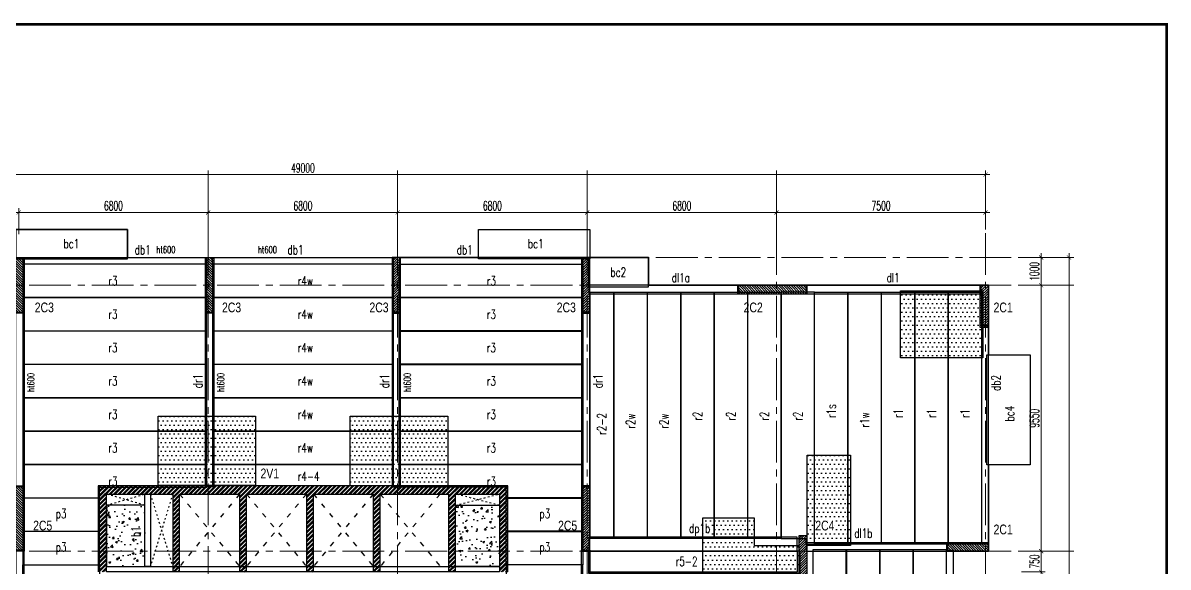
# Model space of a CAD drawing. Header units: inches. Extents: x 702521 to 902657, y -347283 to -213533.
# Drawn here: x 745979 to 787080, y -233088 to -213533 of the extents above; entities that cross this region are included whole.
import ezdxf

# ---------------------------------------------------------------- set-up
doc = ezdxf.new("R2010")
doc.units = ezdxf.units.IN
doc.header["$LTSCALE"] = 5
doc.header["$MEASUREMENT"] = 0
for name, pattern in [('ACAD_ISO03W100', [30, 12, -18]), ('CENTER', [2, 1.25, -0.25, 0.25, -0.25]), ('CENTER2', [1.125, 0.75, -0.125, 0.125, -0.125])]:
    doc.linetypes.add(name, pattern=pattern)
doc.layers.get('Defpoints').update_dxf_attribs({"color": 121})
for name, color, linetype, lineweight in [('00-Axes', 9, 'CENTER', 15), ('00-XM.Axes', 8, 'CENTER', 15), ('00-XM.Dim', 8, 'Continuous', 15), ('01-Columns', 2, 'Continuous', 25), ('01-Columns-Text', 7, 'Continuous', 20), ('02-Beams', 94, 'Continuous', 25), ('02-Beams-Text', 7, 'Continuous', 20), ('03-Precast', 6, 'Continuous', 25), ('03-Slabs', 5, 'Continuous', 25), ('03-Slabs-Text', 7, 'Continuous', 20)]:
    doc.layers.add(name, color=color, linetype=linetype, lineweight=lineweight)
doc.layers.add('00-Htong', color=9, linetype='Continuous', lineweight=20, plot=False)
doc.styles.add('VNAVANTH', font='VHAVAN.TTF')
doc.styles.add('vnsimli 0.7', font='vnsimli.shx', dxfattribs={"width": 0.6})
doc.dimstyles.new('XMT 1-1-150', dxfattribs={"dimscale": 150, "dimtxt": 2.2, "dimasz": 1, "dimexe": 1, "dimexo": 0, "dimgap": 0.5, "dimtad": 1, "dimdec": 0, "dimzin": 0, "dimdsep": 46, "dimtxsty": 'vnsimli 0.7', "dimblk": 'ARCHTICK', "dimcen": 1.5, "dimdle": 1, "dimclrd": 8, "dimclre": 8, "dimclrt": 115, "dimadec": 0, "dimazin": 0, "dimtfac": 1, "dimtdec": 0, "dimtofl": 0, "dimtmove": 0, "dimatfit": 3, "dimfxl": 0.18, "dimtolj": 1, "dimtzin": 0, "dimarcsym": 0})
pattern_1 = [(180, (1512057.3, -468926.13), (-78.125, -156.25), [0, -156.25])]
pattern_2 = [(0, (0, -468926.13), (78.125, -156.25), [0, -156.25])]
pattern_3 = [(50, (0, 0), (717.2602, -62.75213), [75, -825]), (355, (0, 0), (-138.7513, 752.1921), [60, -660]), (100.4514, (59.8, -5.2), (578.5094, 689.43954), [63.7402, -701.1421]), (46.1842, (0, 200), (1067.241, -165.519), [112.5, -1237.5]), (96.6356, (88.9, 186.2), (934.6627, 974.1179), [95.6103, -1051.713]), (351.1842, (0, 200), (934.662, 974.1186), [90, -990]), (21, (100, 150), (596.90705, -402.6189), [75, -825]), (326, (100, 150), (243.3153, 725.15005), [60, -660]), (71.4514, (149.74, 116.45), (840.2226, 322.5305), [63.7402, -701.1421]), (37.5, (0, 0), (12.159855, 332.89385), [0, -652, 0, -670, 0, -662.5]), (7.5, (0, 0), (263.06954, 394.41171), [0, -382, 0, -637, 0, -252.5]), (327.5, (-223, 0), (533.82244, -22.55487), [0, -250, 0, -780, 0, -1035]), (317.5, (-323, 0), (583.18617, 100.10498), [0, -325, 0, -518, 0, -735])]

# ---------------------------------------------------------------- blocks, each defined once
blk = doc.blocks.new('_ArchTick')
at = {"color": 0, "linetype": 'ByBlock', "const_width": 0.15}
blk.add_lwpolyline([(-0.5, -0.5), (0.5, 0.5)], dxfattribs=at)
blk = doc.blocks.new('*D254')
at = {"layer": '00-XM.Dim', "color": 8, "lineweight": -2, "ltscale": 2, "transparency": 16777216}
for p, q in [((14300, 25837), (14300, 26768)), ((21100, 25837), (21100, 26768)), ((14150, 26618), (21250, 26618))]:
    blk.add_line(p, q, dxfattribs=at)
at = {"layer": 'Defpoints', "color": 0, "ltscale": 2, "transparency": 16777216}
for p in [(21100, 26618), (14300, 25837), (21100, 25837)]:
    blk.add_point(p, dxfattribs=at)
at = {"layer": '00-XM.Dim', "color": 8, "lineweight": -2, "ltscale": 2, "transparency": 16777216, "xscale": 150, "yscale": 150, "zscale": 150, "rotation": 180}
blk.add_blockref('_ArchTick', (14300, 26618), dxfattribs=at)
at = {"layer": '00-XM.Dim', "color": 8, "lineweight": -2, "ltscale": 2, "transparency": 16777216, "xscale": 150, "yscale": 150, "zscale": 150}
blk.add_blockref('_ArchTick', (21100, 26618), dxfattribs=at)
at = {"layer": '00-XM.Dim', "color": 115, "ltscale": 2, "transparency": 16777216, "insert": (17700, 26858), "char_height": 330, "attachment_point": 5, "style": 'vnsimli 0.7'}
blk.add_mtext('\\A1;6800', dxfattribs=at)
blk = doc.blocks.new('*D255')
at = {"layer": '00-XM.Dim', "color": 8, "lineweight": -2, "ltscale": 2, "transparency": 16777216}
for p, q in [((21100, 25837), (21100, 26768)), ((27900, 25837), (27900, 26768)), ((20950, 26618), (28050, 26618))]:
    blk.add_line(p, q, dxfattribs=at)
at = {"layer": 'Defpoints', "color": 0, "ltscale": 2, "transparency": 16777216}
for p in [(27900, 26618), (21100, 25837), (27900, 25837)]:
    blk.add_point(p, dxfattribs=at)
at = {"layer": '00-XM.Dim', "color": 8, "lineweight": -2, "ltscale": 2, "transparency": 16777216, "xscale": 150, "yscale": 150, "zscale": 150, "rotation": 180}
blk.add_blockref('_ArchTick', (21100, 26618), dxfattribs=at)
at = {"layer": '00-XM.Dim', "color": 8, "lineweight": -2, "ltscale": 2, "transparency": 16777216, "xscale": 150, "yscale": 150, "zscale": 150}
blk.add_blockref('_ArchTick', (27900, 26618), dxfattribs=at)
at = {"layer": '00-XM.Dim', "color": 115, "ltscale": 2, "transparency": 16777216, "insert": (24500, 26858), "char_height": 330, "attachment_point": 5, "style": 'vnsimli 0.7'}
blk.add_mtext('\\A1;6800', dxfattribs=at)
blk = doc.blocks.new('*D256')
at = {"layer": '00-XM.Dim', "color": 8, "lineweight": -2, "ltscale": 2, "transparency": 16777216}
for p, q in [((27900, 25837), (27900, 26768)), ((34700, 25837), (34700, 26768)), ((27750, 26618), (34850, 26618))]:
    blk.add_line(p, q, dxfattribs=at)
at = {"layer": 'Defpoints', "color": 0, "ltscale": 2, "transparency": 16777216}
for p in [(34700, 26618), (27900, 25837), (34700, 25837)]:
    blk.add_point(p, dxfattribs=at)
at = {"layer": '00-XM.Dim', "color": 8, "lineweight": -2, "ltscale": 2, "transparency": 16777216, "xscale": 150, "yscale": 150, "zscale": 150, "rotation": 180}
blk.add_blockref('_ArchTick', (27900, 26618), dxfattribs=at)
at = {"layer": '00-XM.Dim', "color": 8, "lineweight": -2, "ltscale": 2, "transparency": 16777216, "xscale": 150, "yscale": 150, "zscale": 150}
blk.add_blockref('_ArchTick', (34700, 26618), dxfattribs=at)
at = {"layer": '00-XM.Dim', "color": 115, "ltscale": 2, "transparency": 16777216, "insert": (31300, 26858), "char_height": 330, "attachment_point": 5, "style": 'vnsimli 0.7'}
blk.add_mtext('\\A1;6800', dxfattribs=at)
blk = doc.blocks.new('*D257')
at = {"layer": '00-XM.Dim', "color": 8, "lineweight": -2, "ltscale": 2, "transparency": 16777216}
for p, q in [((34700, 25837), (34700, 26768)), ((41500, 25837), (41500, 26768)), ((34550, 26618), (41650, 26618))]:
    blk.add_line(p, q, dxfattribs=at)
at = {"layer": 'Defpoints', "color": 0, "ltscale": 2, "transparency": 16777216}
for p in [(41500, 26618), (34700, 25837), (41500, 25837)]:
    blk.add_point(p, dxfattribs=at)
at = {"layer": '00-XM.Dim', "color": 8, "lineweight": -2, "ltscale": 2, "transparency": 16777216, "xscale": 150, "yscale": 150, "zscale": 150, "rotation": 180}
blk.add_blockref('_ArchTick', (34700, 26618), dxfattribs=at)
at = {"layer": '00-XM.Dim', "color": 8, "lineweight": -2, "ltscale": 2, "transparency": 16777216, "xscale": 150, "yscale": 150, "zscale": 150}
blk.add_blockref('_ArchTick', (41500, 26618), dxfattribs=at)
at = {"layer": '00-XM.Dim', "color": 115, "ltscale": 2, "transparency": 16777216, "insert": (38100, 26858), "char_height": 330, "attachment_point": 5, "style": 'vnsimli 0.7'}
blk.add_mtext('\\A1;6800', dxfattribs=at)
blk = doc.blocks.new('*D258')
at = {"layer": '00-XM.Dim', "color": 8, "lineweight": -2, "ltscale": 2, "transparency": 16777216}
for p, q in [((41500, 25837), (41500, 26768)), ((49000, 26002), (49000, 26768)), ((41350, 26618), (49150, 26618))]:
    blk.add_line(p, q, dxfattribs=at)
at = {"layer": 'Defpoints', "color": 0, "ltscale": 2, "transparency": 16777216}
for p in [(49000, 26618), (49000, 26002), (41500, 25837)]:
    blk.add_point(p, dxfattribs=at)
at = {"layer": '00-XM.Dim', "color": 8, "lineweight": -2, "ltscale": 2, "transparency": 16777216, "xscale": 150, "yscale": 150, "zscale": 150, "rotation": 180}
blk.add_blockref('_ArchTick', (41500, 26618), dxfattribs=at)
at = {"layer": '00-XM.Dim', "color": 8, "lineweight": -2, "ltscale": 2, "transparency": 16777216, "xscale": 150, "yscale": 150, "zscale": 150}
blk.add_blockref('_ArchTick', (49000, 26618), dxfattribs=at)
at = {"layer": '00-XM.Dim', "color": 115, "ltscale": 2, "transparency": 16777216, "insert": (45250, 26858), "char_height": 330, "attachment_point": 5, "style": 'vnsimli 0.7'}
blk.add_mtext('\\A1;7500', dxfattribs=at)
blk = doc.blocks.new('*D259')
at = {"layer": '00-XM.Dim', "color": 8, "lineweight": -2, "ltscale": 2, "transparency": 16777216}
for p, q in [((-150, 27978), (49150, 27978)), ((0, 27006), (0, 28128)), ((49000, 27006), (49000, 28128))]:
    blk.add_line(p, q, dxfattribs=at)
at = {"layer": 'Defpoints', "color": 0, "ltscale": 2, "transparency": 16777216}
for p in [(49000, 27978), (0, 27006), (49000, 27006)]:
    blk.add_point(p, dxfattribs=at)
at = {"layer": '00-XM.Dim', "color": 8, "lineweight": -2, "ltscale": 2, "transparency": 16777216, "xscale": 150, "yscale": 150, "zscale": 150, "rotation": 180}
blk.add_blockref('_ArchTick', (0, 27978), dxfattribs=at)
at = {"layer": '00-XM.Dim', "color": 8, "lineweight": -2, "ltscale": 2, "transparency": 16777216, "xscale": 150, "yscale": 150, "zscale": 150}
blk.add_blockref('_ArchTick', (49000, 27978), dxfattribs=at)
at = {"layer": '00-XM.Dim', "color": 115, "ltscale": 2, "transparency": 16777216, "insert": (24500, 28218), "char_height": 330, "attachment_point": 5, "style": 'vnsimli 0.7'}
blk.add_mtext('\\A1;49000', dxfattribs=at)
blk = doc.blocks.new('*D264')
at = {"layer": '00-XM.Dim', "color": 8, "lineweight": -2, "ltscale": 2, "transparency": 16777216}
for p, q in [((50295, 14450), (51145, 14450)), ((50995, 13550), (50995, 14600)), ((50295, 13700), (51145, 13700))]:
    blk.add_line(p, q, dxfattribs=at)
at = {"layer": 'Defpoints', "color": 0, "ltscale": 2, "transparency": 16777216}
for p in [(50295, 14450), (50995, 14450), (50295, 13700)]:
    blk.add_point(p, dxfattribs=at)
at = {"layer": '00-XM.Dim', "color": 8, "lineweight": -2, "ltscale": 2, "transparency": 16777216, "xscale": 150, "yscale": 150, "zscale": 150}
for p, rotation in [((50995, 14450), 90), ((50995, 13700), 270)]:
    blk.add_blockref('_ArchTick', p, dxfattribs=dict(at, rotation=rotation))
at = {"layer": '00-XM.Dim', "color": 115, "ltscale": 2, "transparency": 16777216, "insert": (50755, 14075), "char_height": 330, "attachment_point": 5, "rotation": 90, "style": 'vnsimli 0.7'}
blk.add_mtext('\\A1;750', dxfattribs=at)
blk = doc.blocks.new('*D265')
at = {"layer": '00-XM.Dim', "color": 8, "lineweight": -2, "ltscale": 2, "transparency": 16777216}
for p, q in [((50295, 24000), (51145, 24000)), ((50995, 14300), (50995, 24150)), ((50295, 14450), (51145, 14450))]:
    blk.add_line(p, q, dxfattribs=at)
at = {"layer": 'Defpoints', "color": 0, "ltscale": 2, "transparency": 16777216}
for p in [(50295, 24000), (50995, 24000), (50295, 14450)]:
    blk.add_point(p, dxfattribs=at)
at = {"layer": '00-XM.Dim', "color": 8, "lineweight": -2, "ltscale": 2, "transparency": 16777216, "xscale": 150, "yscale": 150, "zscale": 150}
for p, rotation in [((50995, 24000), 90), ((50995, 14450), 270)]:
    blk.add_blockref('_ArchTick', p, dxfattribs=dict(at, rotation=rotation))
at = {"layer": '00-XM.Dim', "color": 115, "ltscale": 2, "transparency": 16777216, "insert": (50755, 19225), "char_height": 330, "attachment_point": 5, "rotation": 90, "style": 'vnsimli 0.7'}
blk.add_mtext('\\A1;9550', dxfattribs=at)
blk = doc.blocks.new('*D266')
at = {"layer": '00-XM.Dim', "color": 8, "lineweight": -2, "ltscale": 2, "transparency": 16777216}
for p, q in [((50995, 23850), (50995, 25150)), ((50295, 25000), (51145, 25000)), ((50295, 24000), (51145, 24000))]:
    blk.add_line(p, q, dxfattribs=at)
at = {"layer": 'Defpoints', "color": 0, "ltscale": 2, "transparency": 16777216}
for p in [(50295, 25000), (50995, 25000), (50295, 24000)]:
    blk.add_point(p, dxfattribs=at)
at = {"layer": '00-XM.Dim', "color": 8, "lineweight": -2, "ltscale": 2, "transparency": 16777216, "xscale": 150, "yscale": 150, "zscale": 150}
for p, rotation in [((50995, 25000), 90), ((50995, 24000), 270)]:
    blk.add_blockref('_ArchTick', p, dxfattribs=dict(at, rotation=rotation))
at = {"layer": '00-XM.Dim', "color": 115, "ltscale": 2, "transparency": 16777216, "insert": (50755, 24500), "char_height": 330, "attachment_point": 5, "rotation": 90, "style": 'vnsimli 0.7'}
blk.add_mtext('\\A1;1000', dxfattribs=at)
blk = doc.blocks.new('*D267')
at = {"layer": '00-XM.Dim', "color": 8, "lineweight": -2, "ltscale": 2, "transparency": 16777216}
for p, q in [((51995, 850), (51995, 25150)), ((52171, 25000), (51845, 25000)), ((52171, 1000), (51845, 1000))]:
    blk.add_line(p, q, dxfattribs=at)
at = {"layer": 'Defpoints', "color": 0, "ltscale": 2, "transparency": 16777216}
for p in [(51995, 25000), (52171, 25000), (52171, 1000)]:
    blk.add_point(p, dxfattribs=at)
at = {"layer": '00-XM.Dim', "color": 8, "lineweight": -2, "ltscale": 2, "transparency": 16777216, "xscale": 150, "yscale": 150, "zscale": 150}
for p, rotation in [((51995, 25000), 90), ((51995, 1000), 270)]:
    blk.add_blockref('_ArchTick', p, dxfattribs=dict(at, rotation=rotation))
at = {"layer": '00-XM.Dim', "color": 115, "ltscale": 2, "transparency": 16777216, "insert": (51755, 13000), "char_height": 330, "attachment_point": 5, "rotation": 90, "style": 'vnsimli 0.7'}
blk.add_mtext('\\A1;24000', dxfattribs=at)
blk = doc.blocks.new('V3')
at = {"layer": '01-Columns'}
h = blk.add_hatch(dxfattribs=at)
h.set_pattern_fill('ANSI31', color=252, scale=500, style=0)
h.set_pattern_definition([(45, (-6000, -14700), (-44.19417, 44.19417), [])])
h.paths.add_polyline_path([(300, 0), (300, 2000), (0, 2000), (0, 0)])
blk.add_lwpolyline([(300, 0), (300, 2000), (0, 2000), (0, 0)], close=True, dxfattribs=at)
blk = doc.blocks.new('V5')
at = {"layer": '01-Columns'}
h = blk.add_hatch(dxfattribs=at)
h.set_pattern_fill('ANSI31', color=252, scale=500, style=0)
h.set_pattern_definition([(45, (-6000, -14350), (-44.19417, 44.19417), [])])
h.paths.add_polyline_path([(300, 0), (300, 2350), (0, 2350), (0, 0)])
blk.add_lwpolyline([(300, 0), (300, 2350), (0, 2350), (0, 0)], close=True, dxfattribs=at)
blk = doc.blocks.new('v1')
at = {"layer": '01-Columns'}
h = blk.add_hatch(dxfattribs=at)
h.set_pattern_fill('ANSI31', color=252, scale=500, style=0)
h.set_pattern_definition([(45, (-6000, -14700), (-44.19417, 44.19417), [])])
h.paths.add_polyline_path([(300, 0), (300, 1500), (0, 1500), (0, 0)])
blk.add_lwpolyline([(300, 0), (300, 1500), (0, 1500), (0, 0)], close=True, dxfattribs=at)
blk = doc.blocks.new('V2')
at = {"layer": '01-Columns'}
h = blk.add_hatch(dxfattribs=at)
h.set_pattern_fill('ANSI31', color=252, scale=500, angle=-90, style=0)
h.set_pattern_definition([(315, (-14700, 6300), (44.19417, 44.19417), [])])
h.paths.add_polyline_path([(0, 0), (2500, 0), (2500, 300), (0, 300)])
blk.add_lwpolyline([(0, 0), (2500, 0), (2500, 300), (0, 300)], close=True, dxfattribs=at)
blk = doc.blocks.new('MB. 11-18')
at = {"layer": '01-Columns', "ltscale": 2}
h = blk.add_hatch(dxfattribs=at)
h.set_pattern_fill('ANSI32', color=252, scale=300)
h.set_pattern_definition([(45, (-731528.65, 291513.07), (-79.549513, 79.549513), []), (45, (-731475.62, 291513.07), (-79.549513, 79.549513), [])])
h.paths.add_polyline_path([(19825, 16500), (19825, 13700), (20075, 13700), (20075, 16500), (22225, 16500), (22225, 13700), (22475, 13700), (22475, 16500), (24625, 16500), (24625, 13700), (24875, 13700), (24875, 16500), (27025, 16500), (27025, 13700), (27275, 13700), (27275, 16500), (29725, 16500), (29725, 13700), (29975, 13700), (29975, 16500), (31550, 16500), (31550, 13700), (31850, 13700), (31850, 16800), (17150, 16800), (17150, 13700), (17450, 13700), (17450, 16500)])
at = {"layer": '01-Columns'}
h = blk.add_hatch(dxfattribs=at)
h.set_pattern_fill('ANSI31', color=252, scale=500, angle=180, style=0)
h.set_pattern_definition([(45, (36200, -1300), (-44.19417, 44.19417), [])])
h.paths.add_polyline_path([(42600, 13400), (42600, 15000), (42300, 15000), (42300, 13400)])
at = {"layer": '00-Axes', "linetype": 'CENTER2', "ltscale": 400}
for p, q in [((21100, 28128.2), (21100, -3307)), ((27900, 28128.2), (27900, -3307)), ((34700, 28128.2), (34700, -3307)), ((41500, 28128.2), (41500, -3307)), ((49000, 28128.2), (49000, -3307)), ((52171.2, 25000), (-3270.6, 25000)), ((52171.2, 24000), (-3270.6, 24000)), ((52171.2, 14450), (-3270.6, 14450))]:
    blk.add_line(p, q, dxfattribs=at)
at = {"layer": '01-Columns', "color": 37}
for points in [[(20075, 13700), (20075, 16500), (22225, 16500), (22225, 13700)], [(22475, 13700), (22475, 16500), (24625, 16500), (24625, 13700)], [(24875, 13700), (24875, 16500), (27025, 16500), (27025, 13700)], [(27275, 13700), (27275, 16500), (29725, 16500), (29725, 13700)], [(29975, 13700), (29975, 16500), (31550, 16500), (31550, 13700)], [(31850, 13700), (31850, 16800), (17150, 16800), (17150, 13700)], [(17450, 13700), (17450, 16500), (19825, 16500), (19825, 13700)]]:
    blk.add_lwpolyline(points, dxfattribs=at)
at = {"layer": '01-Columns'}
blk.add_lwpolyline([(42600, 13400), (42600, 15000), (42300, 15000), (42300, 13400)], close=True, dxfattribs=at)
at = {"layer": '01-Columns', "xscale": -1, "rotation": 180}
for name, p in [('V3', (14200, 25000)), ('V3', (21000, 25000)), ('V5', (14200, 16800))]:
    blk.add_blockref(name, p, dxfattribs=at)
at = {"layer": '01-Columns'}
for name, p, rotation in [('V3', (28000, 25000), 180), ('V3', (34800, 25000), 180), ('V2', (42600, 24000), 180), ('v1', (49100, 24000), 180), ('V5', (34800, 16800), 180), ('v1', (49100, 14450), 90)]:
    blk.add_blockref(name, p, dxfattribs=dict(at, rotation=rotation))
at = {"layer": '00-XM.Dim', "ltscale": 2}
for base, p1, p2, picture, middle in [((49000, 27978.2), (0, 27006.1), (49000, 27006.1), '*D259', (24500, 28218.2)), ((21100, 26618.4), (14300, 25837.2), (21100, 25837.2), '*D254', (17700, 26858.4)), ((27900, 26618.4), (21100, 25837.2), (27900, 25837.2), '*D255', (24500, 26858.4)), ((34700, 26618.4), (27900, 25837.2), (34700, 25837.2), '*D256', (31300, 26858.4)), ((41500, 26618.4), (34700, 25837.2), (41500, 25837.2), '*D257', (38100, 26858.4)), ((49000, 26618.4), (41500, 25837.2), (49000, 26001.9), '*D258', (45250, 26858.4))]:
    dim = blk.add_linear_dim(base=base, p1=p1, p2=p2, dimstyle='XMT 1-1-150', dxfattribs=at)
    dim.commit()
    dim.dimension.update_dxf_attribs({"geometry": picture, "text_midpoint": middle})
for base, p1, p2, picture, middle in [((50995.4, 25000), (50295.4, 24000), (50295.4, 25000), '*D266', (50755.4, 24500)), ((51995.2, 25000), (52171.2, 1000), (52171.2, 25000), '*D267', (51755.2, 13000)), ((50995.4, 24000), (50295.4, 14450), (50295.4, 24000), '*D265', (50755.4, 19225)), ((50995.4, 14450), (50295.4, 13700), (50295.4, 14450), '*D264', (50755.4, 14075))]:
    dim = blk.add_linear_dim(base=base, p1=p1, p2=p2, angle=90, dimstyle='XMT 1-1-150', dxfattribs=at)
    dim.commit()
    dim.dimension.update_dxf_attribs({"geometry": picture, "text_midpoint": middle})

msp = doc.modelspace()

# ---------------------------------------------------------------- hatches: boundary and pattern name
at = {"layer": '03-Slabs'}
h = msp.add_hatch(dxfattribs=at)
h.set_pattern_fill('DOTS', color=252, scale=2500, style=0)
h.set_pattern_definition(pattern_1)
h.paths.add_polyline_path([(777479, -223163), (780429, -223163), (780429, -225563), (777479, -225563)])
h = msp.add_hatch(dxfattribs=at)
h.set_pattern_fill('DOTS', color=252, scale=2500, style=0)
h.set_pattern_definition(pattern_2)
h.paths.add_polyline_path([(750829, -227663), (754329, -227663), (754329, -230161), (750829, -230161)])
h = msp.add_hatch(dxfattribs=at)
h.set_pattern_fill('DOTS', color=252, scale=2500, style=0)
h.set_pattern_definition(pattern_2)
h.paths.add_polyline_path([(757729, -227663), (761229, -227663), (761229, -230163), (757729, -230163)])
h = msp.add_hatch(dxfattribs=at)
h.set_pattern_fill('DOTS', color=252, scale=2500, style=0)
h.set_pattern_definition(pattern_1)
h.paths.add_polyline_path([(774129, -229063), (775679, -229063), (775679, -232313), (774129, -232313)])
at = {"layer": '03-Slabs', "ltscale": 2}
h = msp.add_hatch(dxfattribs=at)
h.set_pattern_fill('AR-CONC', color=252, scale=100, style=0)
h.set_pattern_definition(pattern_3)
h.paths.add_polyline_path([(750354, -230863), (748979, -230863), (748979, -232513), (750354, -232513)])
h.paths.add_polyline_path([(750354, -232513), (748979, -232513), (748979, -233063), (750354, -233063)])
h = msp.add_hatch(dxfattribs=at)
h.set_pattern_fill('AR-CONC', color=252, scale=100, style=0)
h.set_pattern_definition(pattern_3)
h.paths.add_polyline_path([(763079, -230863), (761504, -230863), (761504, -232513), (763079, -232513)])
h.paths.add_polyline_path([(763079, -232513), (761504, -232513), (761504, -233063), (763079, -233063)])
at = {"layer": '03-Slabs'}
h = msp.add_hatch(dxfattribs=at)
h.set_pattern_fill('DOTS', color=252, scale=2500, style=0)
h.set_pattern_definition(pattern_1)
h.paths.add_polyline_path([(772229, -232313), (773829, -232313), (773829, -233463), (772229, -233463), (770379, -233463), (770379, -231313), (772229, -231313)])

# ---------------------------------------------------------------- linework, layer by layer
at = {"ltscale": 2, "const_width": 100}
msp.add_lwpolyline([(724030, -213583), (787030, -213583), (787030, -258133), (724030, -258133)], close=True, dxfattribs=at)
at = {"layer": '02-Beams'}
for points in [[(752569, -221963), (752569, -222203), (745989, -222203), (745989, -221963)], [(759269, -221963), (759269, -222203), (752789, -222203), (752789, -221963)], [(759489, -221963), (759489, -222203), (766069, -222203), (766069, -221963)], [(766289, -222963), (766289, -223263), (771669, -223263), (771669, -222963)], [(774089, -222963), (774089, -223263), (780369, -223263), (780369, -222963)], [(746029, -230203), (745729, -230203), (745729, -223923), (746029, -223923)], [(752829, -230203), (752529, -230203), (752529, -223923), (752829, -223923)], [(759229, -230203), (759529, -230203), (759529, -223923), (759229, -223923)], [(759229, -230203), (759529, -230203), (759529, -223923), (759229, -223923)], [(766029, -230203), (766329, -230203), (766329, -223923), (766029, -223923)], [(780389, -232253), (780629, -232253), (780629, -224423), (780389, -224423)], [(750354, -230463), (750554, -230463), (750554, -233063), (750354, -233063)], [(766289, -232013), (766289, -232513), (773769, -232513), (773769, -232013)], [(746029, -232473), (745729, -232473), (745729, -236453), (746029, -236453)], [(766029, -232473), (766329, -232473), (766329, -236453), (766029, -236453)], [(779129, -232473), (779369, -232473), (779369, -236453), (779129, -236453)], [(748979, -233063), (763079, -233063), (763079, -233263), (748979, -233263)]]:
    msp.add_lwpolyline(points, close=True, dxfattribs=at)
at = {"layer": '02-Beams', "elevation": 0}
msp.add_lwpolyline([(774089, -232213), (774089, -232513), (779169, -232513), (779169, -232213)], close=True, dxfattribs=at)
at = {"layer": '03-Precast', "ltscale": 2}
for points in [[(745729, -222013), (749729, -222013), (749729, -220963), (745729, -220963)], [(766329, -222013), (762329, -222013), (762329, -220963), (766329, -220963)], [(768426, -221963), (766279, -221963), (766279, -223013), (768426, -223013)], [(774079, -232263), (774387, -232263), (774387, -223213), (773191, -223213), (773191, -232063), (774079, -232063)]]:
    msp.add_lwpolyline(points, close=True, dxfattribs=at)
at = {"layer": '03-Precast'}
for points in [[(752579, -223401), (752579, -222205), (745979, -222205), (745979, -223401), (752579, -223401)], [(759279, -223401), (759279, -222205), (752779, -222205), (752779, -223401), (759279, -223401)], [(759479, -223401), (759479, -222205), (766079, -222205), (766079, -223401), (759479, -223401)], [(752579, -224601), (752579, -223405), (745979, -223405), (745979, -224601), (752579, -224601)], [(759279, -224601), (759279, -223405), (752779, -223405), (752779, -224601), (759279, -224601)], [(759479, -224601), (759479, -223405), (766079, -223405), (766079, -224601), (759479, -224601)], [(767187, -232063), (766341, -232063), (766341, -223213), (767187, -223213), (767187, -232063)], [(768387, -232063), (767191, -232063), (767191, -223213), (768387, -223213), (768387, -232063)], [(769587, -232063), (768391, -232063), (768391, -223213), (769587, -223213), (769587, -232063)], [(770787, -232063), (769591, -232063), (769591, -223213), (770787, -223213), (770787, -232063)], [(771987, -232063), (770791, -232063), (770791, -223213), (771987, -223213), (771987, -232063)], [(773187, -232063), (771991, -232063), (771991, -223213), (773187, -223213), (773187, -232063)], [(775587, -232263), (774391, -232263), (774391, -223213), (775587, -223213), (775587, -232263)], [(776787, -232263), (775591, -232263), (775591, -223213), (776787, -223213), (776787, -232263)], [(777987, -232263), (776791, -232263), (776791, -223213), (777987, -223213), (777987, -232263)], [(779187, -232263), (777991, -232263), (777991, -223213), (779187, -223213), (779187, -232263)], [(780387, -232263), (779191, -232263), (779191, -223213), (780387, -223213), (780387, -232263)], [(752579, -225801), (752579, -224605), (745979, -224605), (745979, -225801), (752579, -225801)], [(759279, -225801), (759279, -224605), (752779, -224605), (752779, -225801), (759279, -225801)], [(759479, -225801), (759479, -224605), (766079, -224605), (766079, -225801), (759479, -225801)], [(752579, -227001), (752579, -225805), (745979, -225805), (745979, -227001), (752579, -227001)], [(759279, -227001), (759279, -225805), (752779, -225805), (752779, -227001), (759279, -227001)], [(759479, -227001), (759479, -225805), (766079, -225805), (766079, -227001), (759479, -227001)], [(752579, -228201), (752579, -227005), (745979, -227005), (745979, -228201), (752579, -228201)], [(759279, -228201), (759279, -227005), (752779, -227005), (752779, -228201), (759279, -228201)], [(759479, -228201), (759479, -227005), (766079, -227005), (766079, -228201), (759479, -228201)], [(752579, -229401), (752579, -228205), (745979, -228205), (745979, -229401), (752579, -229401)], [(759279, -229401), (759279, -228205), (752779, -228205), (752779, -229401), (759279, -229401)], [(759479, -229401), (759479, -228205), (766079, -228205), (766079, -229401), (759479, -229401)], [(759279, -230161), (759279, -229405), (752779, -229405), (752779, -230161), (759279, -230161)], [(748729, -231801), (748729, -230605), (745979, -230605), (745979, -231801), (748729, -231801)], [(763329, -231801), (763329, -230605), (766079, -230605), (766079, -231801), (763329, -231801)], [(748729, -233001), (748729, -231805), (745979, -231805), (745979, -233001), (748729, -233001)], [(763329, -233001), (763329, -231805), (766079, -231805), (766079, -233001), (763329, -233001)], [(766279, -232515), (766279, -233261), (773779, -233261), (773779, -232515), (766279, -232515)], [(766279, -232515), (766279, -233311), (773879, -233311), (773879, -232515), (766279, -232515)], [(774333, -236463), (775529, -236463), (775529, -232463), (774333, -232463), (774333, -236463)], [(775533, -236463), (776729, -236463), (776729, -232463), (775533, -232463), (775533, -236463)], [(776733, -236463), (777929, -236463), (777929, -232463), (776733, -232463), (776733, -236463)], [(777933, -236463), (779129, -236463), (779129, -232463), (777933, -232463), (777933, -236463)], [(748729, -233005), (748729, -234201), (745979, -234201), (745979, -233005), (748729, -233005)], [(763329, -233005), (763329, -234201), (766079, -234201), (766079, -233005), (763329, -233005)]]:
    msp.add_lwpolyline(points, dxfattribs=at)
at = {"layer": '03-Precast', "color": 252, "elevation": 0}
for points in [[(777479, -223163), (780429, -223163), (780429, -225563), (777479, -225563)], [(750829, -227663), (754329, -227663), (754329, -230161), (750829, -230161)], [(757729, -227663), (761229, -227663), (761229, -230163), (757729, -230163)], [(774129, -229063), (775679, -229063), (775679, -232313), (774129, -232313)], [(772229, -232313), (773829, -232313), (773829, -233463), (772229, -233463), (770379, -233463), (770379, -231313), (772229, -231313)]]:
    msp.add_lwpolyline(points, close=True, dxfattribs=at)
at = {"layer": '03-Precast'}
msp.add_lwpolyline([(782129, -229413), (780579, -229413), (780579, -225463), (782129, -225463)], close=True, dxfattribs=at)
at = {"layer": '03-Precast', "ltscale": 2}
for points in [[(748729, -230601), (748729, -230213), (752579, -230213), (752579, -229405), (745979, -229405), (745979, -230601), (748729, -230601)], [(763329, -230601), (763329, -230213), (759479, -230213), (759479, -229405), (766079, -229405), (766079, -230601), (763329, -230601)]]:
    msp.add_lwpolyline(points, dxfattribs=at)
at = {"layer": '03-Precast', "color": 252, "linetype": 'ACAD_ISO03W100'}
for points in [[(750354, -230863), (748979, -230463)], [(748979, -230863), (750354, -230463)], [(750554, -230463), (751354, -233063)], [(751354, -230463), (750554, -233063)], [(761504, -230863), (763079, -230463)], [(763079, -230863), (761504, -230463)]]:
    msp.add_lwpolyline(points, dxfattribs=at)
at = {"layer": '03-Precast', "color": 252, "linetype": 'ACAD_ISO03W100', "ltscale": 3}
for points in [[(751604, -230463), (753754, -233063)], [(753754, -230463), (751604, -233063)], [(754004, -230463), (756154, -233063)], [(756154, -230463), (754004, -233063)], [(756404, -230463), (758554, -233063)], [(758554, -230463), (756404, -233063)], [(758804, -230463), (760954, -233063)], [(760954, -230463), (758804, -233063)]]:
    msp.add_lwpolyline(points, dxfattribs=at)
at = {"layer": '03-Precast', "color": 8}
for points in [[(750354, -230863), (748979, -230863), (748979, -233063), (750354, -233063)], [(761504, -230863), (763079, -230863), (763079, -233063), (761504, -233063)]]:
    msp.add_lwpolyline(points, close=True, dxfattribs=at)
at = {"layer": '03-Slabs', "ltscale": 2}
msp.add_lwpolyline([(745729, -220963), (749729, -220963), (749729, -221963), (762329, -221963), (762329, -220963), (766329, -220963), (766329, -221963), (768426, -221963), (768426, -222963), (780629, -222963), (780629, -225463), (782129, -225463), (782129, -229413), (780629, -229413), (780629, -232513), (779369, -232513), (779369, -236413)], dxfattribs=at)

# ---------------------------------------------------------------- block references
at = {"layer": '00-XM.Axes'}
msp.add_blockref('MB. 11-18', (731529, -246963), dxfattribs=at)

# ---------------------------------------------------------------- texts
at = {"layer": '00-Htong', "color": 9, "ltscale": 0.015, "style": 'vnsimli 0.7', "width": 0.7}
for p in [(750770, -221802), (754414, -221802)]:
    msp.add_text('ht600', height=250, dxfattribs=at).set_placement(p)
for p in [(746388, -226794), (753200, -226794), (759900, -226794)]:
    msp.add_text('ht600', height=250, rotation=90, dxfattribs=at).set_placement(p)
at = {"layer": '01-Columns-Text', "color": 2, "ltscale": 0.015, "style": 'VNAVANTH', "width": 0.8}
for s, p in [('2c3', (746404, -223932)), ('2c3', (753125, -223932)), ('2c3', (758416, -223932)), ('2c3', (765138, -223932)), ('2c2', (771846, -223932)), ('2c1', (780816, -223932)), ('2v1', (754507, -229896)), ('2c5', (746346, -231770)), ('2c5', (765186, -231770)), ('2c4', (774419, -231770)), ('2c1', (780816, -231909))]:
    msp.add_text(s, height=350, dxfattribs=at).set_placement(p)
at = {"layer": '02-Beams-Text', "color": 2, "ltscale": 0.015, "style": 'vnsimli 0.7', "width": 0.7}
for s, p in [('db1', (749990, -221851)), ('db1', (755476, -221851)), ('db1', (761550, -221851)), ('dl1a', (769264, -222851)), ('dl1', (776976, -222851)), ('dp1b', (769887, -231857)), ('dl1b', (775816, -232035))]:
    msp.add_text(s, height=330, dxfattribs=at).set_placement(p)
for s, p in [('dr1', (752419, -226659)), ('dr1', (759119, -226659)), ('dr1', (766780, -226659)), ('db2', (781068, -226758)), ('b1', (750196, -232009))]:
    msp.add_text(s, height=330, rotation=90, dxfattribs=at).set_placement(p)
at = {"layer": '03-Slabs-Text', "ltscale": 0.015, "style": 'vnsimli 0.7', "width": 0.7}
for s, p in [('bc1', (747437, -221631)), ('bc1', (764103, -221631)), ('bc2', (767064, -222658)), ('r3', (749045, -222968)), ('r4w', (755845, -222968)), ('r3', (762628, -222968)), ('r3', (749045, -224168)), ('r4w', (755845, -224168)), ('r3', (762628, -224168)), ('r3', (749045, -225368)), ('r4w', (755845, -225368)), ('r3', (762628, -225368)), ('r3', (749045, -226568)), ('r4w', (755845, -226568)), ('r3', (762628, -226568)), ('r3', (749045, -227768)), ('r4w', (755845, -227768)), ('r3', (762628, -227768)), ('r3', (749045, -228968)), ('r4w', (755845, -228968)), ('r3', (762628, -228968)), ('r4-4', (755845, -229992)), ('r3', (749045, -230168)), ('r3', (762628, -230168)), ('p3', (747155, -231329)), ('p3', (764517, -231329)), ('p3', (747155, -232529)), ('p3', (764517, -232529)), ('r5-2', (769408, -233048))]:
    msp.add_text(s, height=330, dxfattribs=at).set_placement(p)
for s, p in [('r1s', (775154, -227729)), ('r2-2', (766918, -228334)), ('r2w', (767954, -228114)), ('r2w', (769154, -228114)), ('r2', (770354, -227828)), ('r2', (771554, -227828)), ('r2', (772754, -227828)), ('r2', (773954, -227828)), ('r1w', (776354, -228070)), ('r1', (777554, -227729)), ('r1', (778754, -227729)), ('r1', (779954, -227729)), ('bc4', (781559, -227854))]:
    msp.add_text(s, height=330, rotation=90, dxfattribs=at).set_placement(p)

doc.saveas('drawing.dxf')
